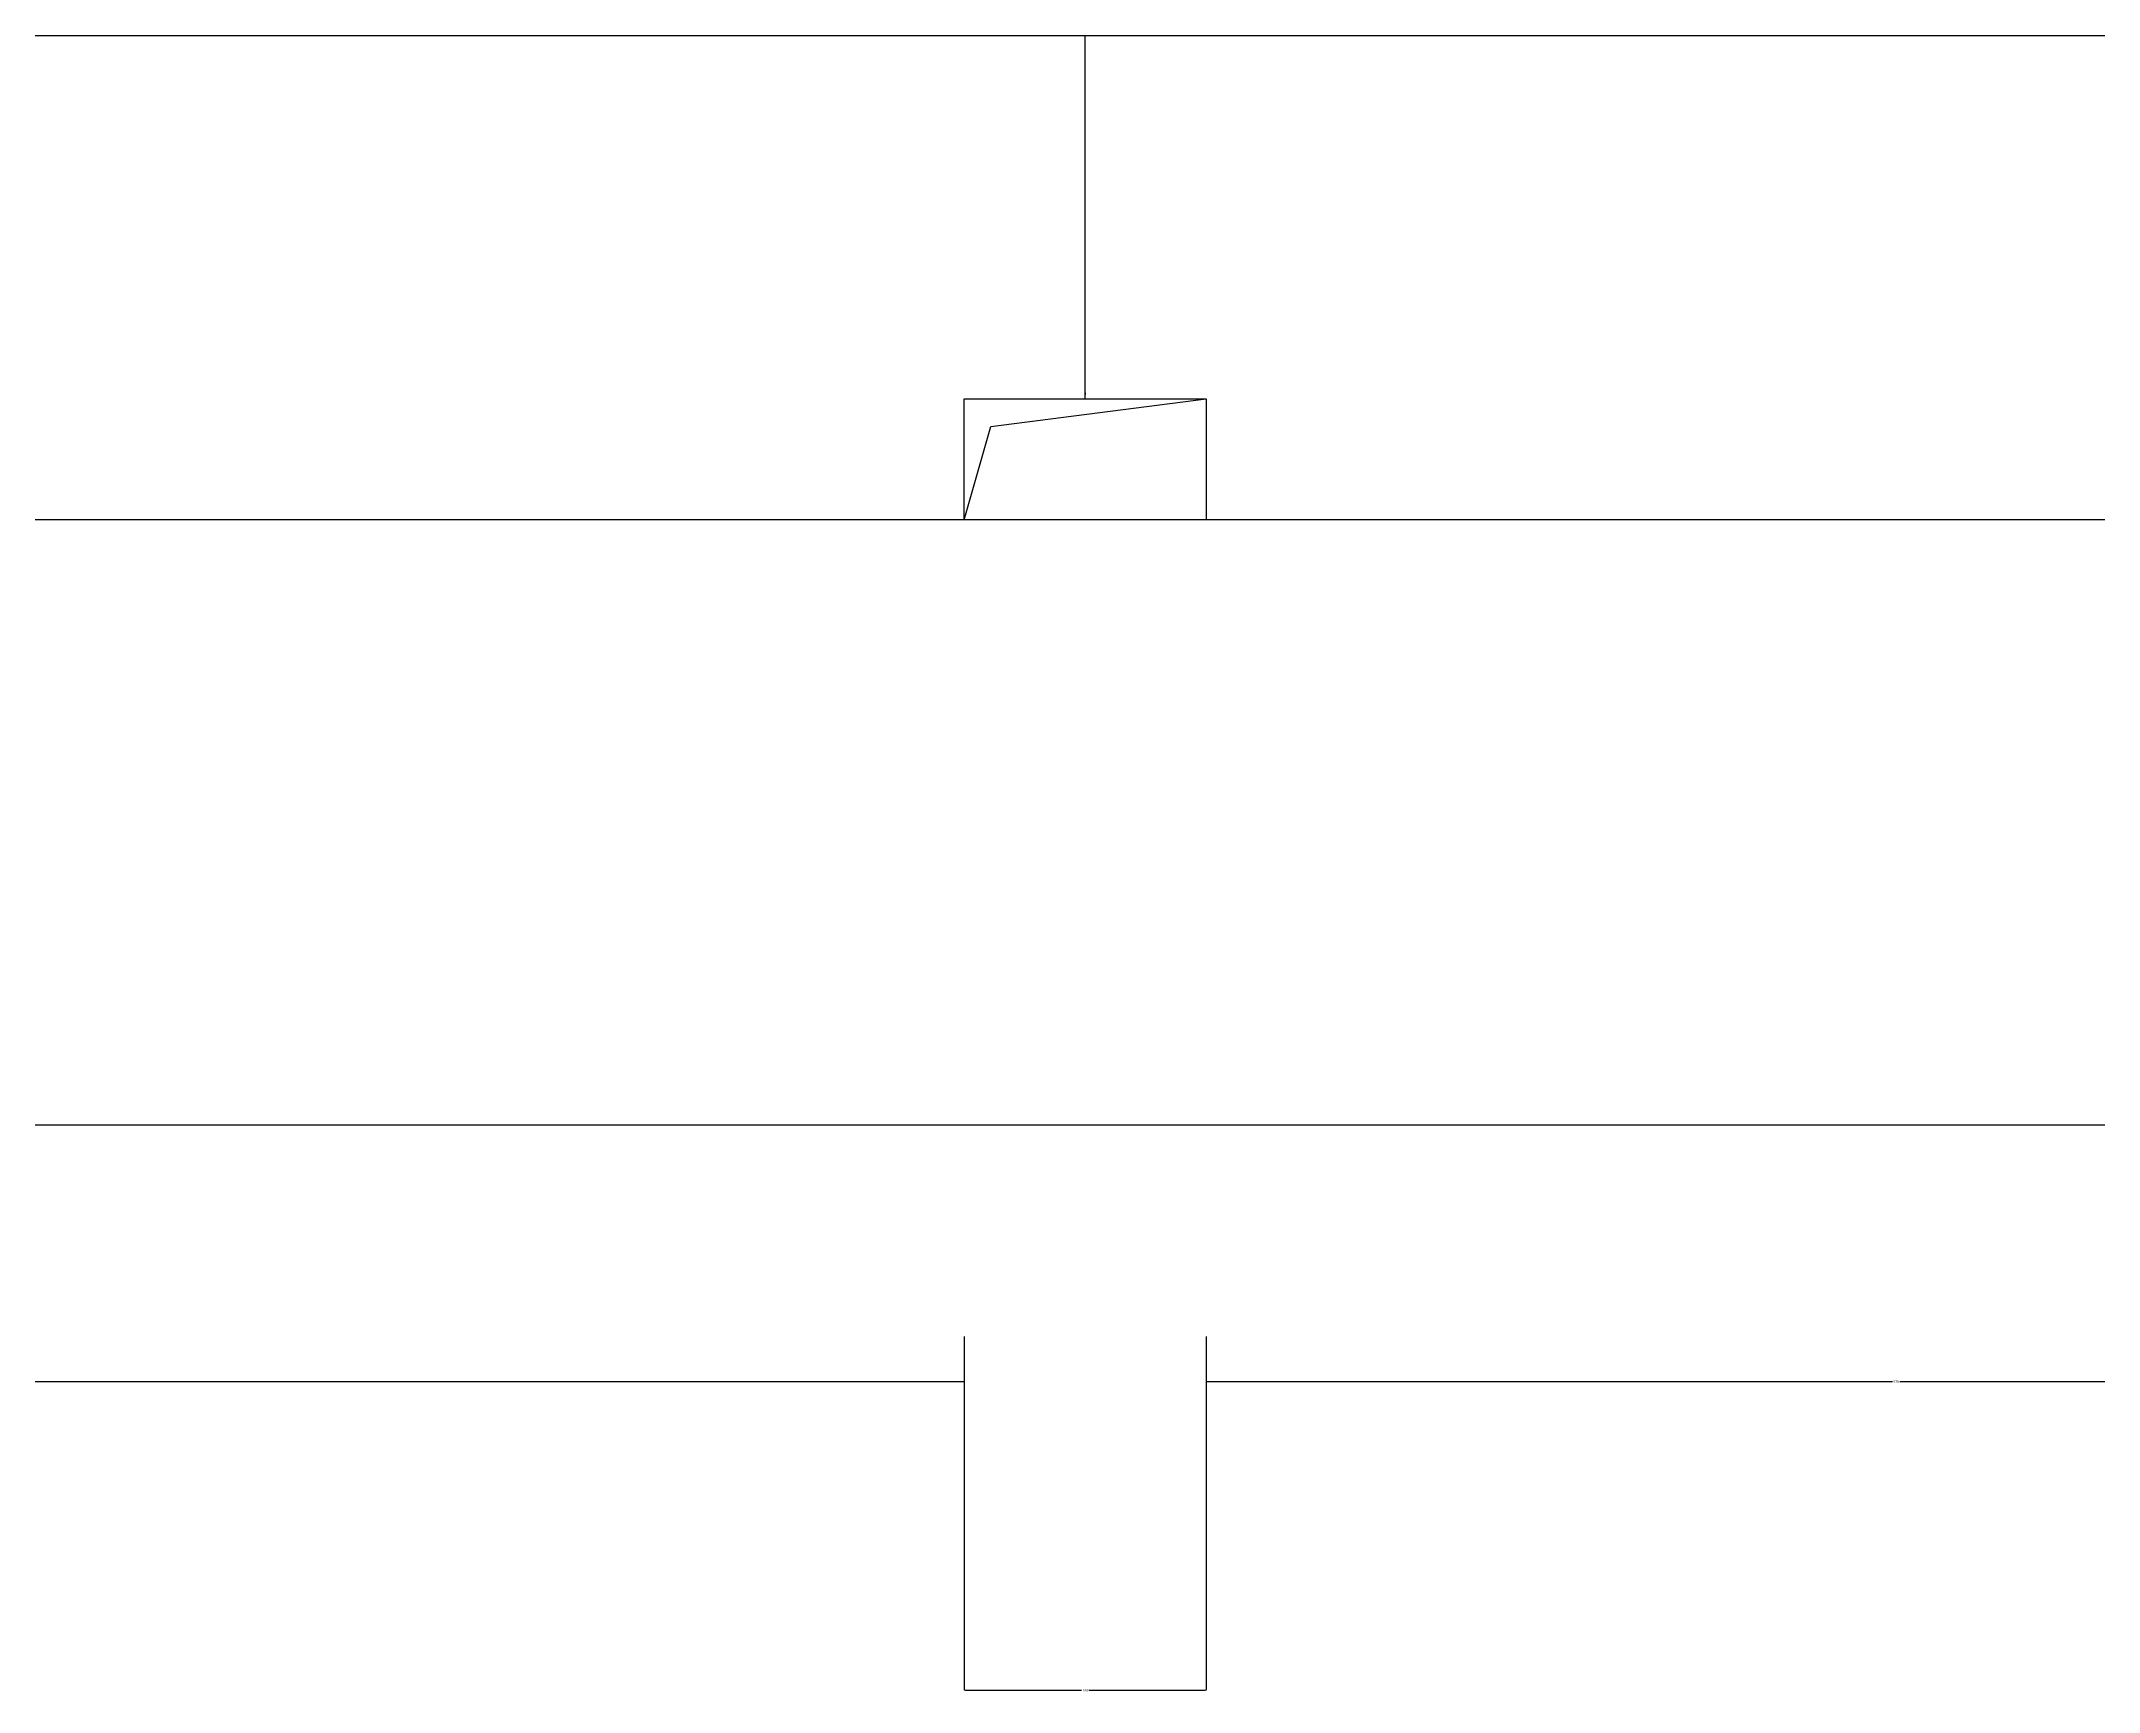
# Model space of a CAD drawing. Header units: metres. Extents: x 130 to 5274, y 4380 to 7132.
# Drawn here: x 3357 to 4207, y 4612 to 5294 of the extents above; entities that cross this region are included whole.
import ezdxf

# ---------------------------------------------------------------- set-up
doc = ezdxf.new("R2010")
doc.units = ezdxf.units.M
for name, color, linetype in [('2', 2, 'Continuous'), ('4', 4, 'Continuous'), ('7', 7, 'Continuous'), ('DIM', 3, 'Continuous')]:
    doc.layers.add(name, color=color, linetype=linetype)
doc.dimstyles.get("Standard").update_dxf_attribs({"dimtxt": 2.5, "dimasz": 2.5, "dimexe": 1.25, "dimexo": 0.625, "dimtad": 1, "dimcen": 2.5, "dimazin": 3, "dimtfac": 1, "dimtmove": 0, "dimatfit": 3})

# ---------------------------------------------------------------- blocks, each defined once
blk = doc.blocks.new('*D14')
for p, q in [((2888.37, 4758.97), (2888.37, 4740.29)), ((3738.37, 4758.97), (3738.37, 4740.29)), ((2888.62, 4740.29), (3311.87, 4740.29)), ((3314.87, 4740.29), (3738.12, 4740.29))]:
    blk.add_line(p, q)
at = {"layer": 'Defpoints'}
for p in [(2888.37, 4758.97), (3738.37, 4758.97), (2888.37, 4740.29)]:
    blk.add_point(p, dxfattribs=at)
at = {"layer": 'DIM', "insert": (3313.37, 4740.29), "char_height": 1, "attachment_point": 5}
blk.add_mtext('850', dxfattribs=at)
blk = doc.blocks.new('*D17')
for p, q in [((3838.37, 4758.97), (3838.37, 4740.29)), ((4408.37, 4758.97), (4408.37, 4740.29)), ((3838.62, 4740.29), (4121.87, 4740.29)), ((4124.87, 4740.29), (4408.12, 4740.29))]:
    blk.add_line(p, q)
at = {"layer": 'Defpoints'}
for p in [(3838.37, 4758.97), (4408.37, 4758.97), (3838.37, 4740.29)]:
    blk.add_point(p, dxfattribs=at)
at = {"layer": 'DIM', "insert": (4123.37, 4740.29), "char_height": 1, "attachment_point": 5}
blk.add_mtext('570', dxfattribs=at)
blk = doc.blocks.new('*D18')
for p, q in [((3738.37, 4758.97), (3738.37, 4612.79)), ((3838.37, 4758.97), (3838.37, 4612.79)), ((3738.62, 4612.79), (3786.87, 4612.79)), ((3789.87, 4612.79), (3838.12, 4612.79))]:
    blk.add_line(p, q)
at = {"layer": 'Defpoints'}
for p in [(3738.37, 4758.97), (3838.37, 4758.97), (3738.37, 4612.79)]:
    blk.add_point(p, dxfattribs=at)
at = {"layer": 'DIM', "insert": (3788.37, 4612.79), "char_height": 1, "attachment_point": 5}
blk.add_mtext('100', dxfattribs=at)

msp = doc.modelspace()

# ---------------------------------------------------------------- linework, layer by layer
at = {"layer": '2'}
msp.add_line((143.05, 4846.32), (4534.51, 4846.32), dxfattribs=at)
at = {"layer": '4'}
msp.add_lwpolyline([(538.37, 5296.32), (4370.81, 5296.32, -0.29), (4408.37, 5265.27), (4408.37, 5127.38, -0.29), (4370.81, 5096.32), (143.05, 5096.32)], format="xyb", dxfattribs=at)
at = {"layer": '7'}
msp.add_lwpolyline([(3738.37, 5096.32), (3738.37, 5146.32), (3838.37, 5146.32), (3838.37, 5096.32)], dxfattribs=at)
at = {"layer": 'DIM'}
msp.add_lwpolyline([(3738.37, 5096.32), (3749.43, 5134.83), (3838.37, 5146.32)], dxfattribs=at)

# ---------------------------------------------------------------- dimensions: what is measured, and where the dimension line sits
for base, p1, p2, picture, middle in [((2888.37, 4740.29), (2888.37, 4758.97), (3738.37, 4758.97), '*D14', (3313.37, 4740.29)), ((3738.37, 4612.79), (3738.37, 4758.97), (3838.37, 4758.97), '*D18', (3788.37, 4612.79)), ((3838.37, 4740.29), (3838.37, 4758.97), (4408.37, 4758.97), '*D17', (4123.37, 4740.29))]:
    dim = msp.add_linear_dim(base=base, p1=p1, p2=p2, dimstyle='Standard', dxfattribs=at)
    dim.commit()
    dim.dimension.update_dxf_attribs({"geometry": picture, "text_midpoint": middle})

# ---------------------------------------------------------------- leaders
msp.add_leader([(3788.37, 5146.32), (3788.37, 6420.52), (3963.65, 6420.52)], dimstyle='Standard', dxfattribs=at)

doc.saveas('drawing.dxf')
